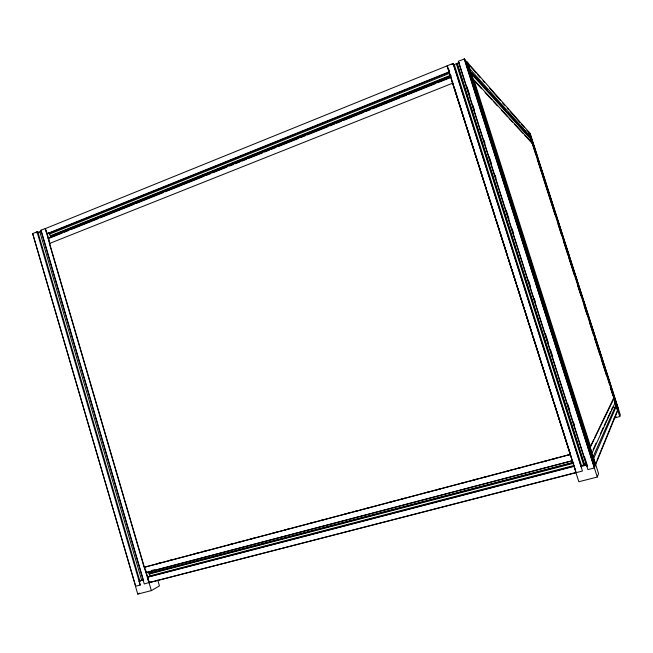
<?xml version="1.0" encoding="UTF-8"?>
<svg xmlns="http://www.w3.org/2000/svg" width="653" height="653" viewBox="0 0 653 653"><rect width="100%" height="100%" fill="white"/><g stroke="black" fill="none" stroke-linecap="round" stroke-linejoin="round"><path stroke-width="0.98" d="M574.444 465.377L149.839 575.897L148.5 571.31M447.134 66.01L449.329 72.23L47.702 233.798L46.894 233.725L45.384 228.583A0.873 0.465 63.6 0 1 45.645 228.46L40.845 230.248L144.289 584.002L150.484 581.962M45.384 228.583L453.109 63.398L581.284 466.887M48.616 232.794L49.726 234.019L50.485 236.623L451.109 76.075M467.817 63.023L595.593 464.74M453.109 63.398L582.443 471.033L575.962 472.707L578.827 481.751L597.275 477.049L598.556 473.613L595.716 464.691L595.258 465.809L466.756 61.562L467.891 62.884M613.934 418.14L619.762 416.557L620.35 414.973L529.738 133.024L618.195 409.415L618.407 408.9M464.446 58.95L458.292 61.3L587.912 469.621L594.385 467.956L594.85 466.813L465.622 60.272L464.463 58.958L597.275 477.049M595.21 464.814A1.028 0.971 26.9 0 0 595.658 464.512L618.007 409.88L529.208 132.42L468.038 63.129L469.891 68.94L529.958 135.93L528.946 136.306L469.825 71.014M595.144 464.838L596.295 462.03M597.062 460.153L617.012 411.455M593.422 462.291L593.83 461.32M617.028 406.819L617.216 406.37M593.03 457.002L615.363 406.395L616.416 406.109L593.732 458.447L595.658 464.512M615.232 402.419L592.026 453.1L590.1 447.044L593.626 439.812M593.104 449.607L596.091 443.134M600.352 433.894L603.339 427.421M604.188 425.576L606.751 420.026M607.6 418.181L610.588 411.708M611.437 409.855L612.718 407.088L614.457 407.97M614.22 398.02L590.565 446.725L473.923 79.87L532.791 143.57M594.508 438.008L613.559 398.208M575.97 472.601L574.101 466.111L148.141 576.901L147.447 577.276L149.015 582.615A0.882 0.49 79.7 0 0 149.317 582.623L576.15 472.658L447.256 65.765M570.436 454.317L144.125 567.269L49.375 243.536L452.627 83.192M530.244 133.677L618.326 408.925M594.41 467.883L464.193 58.917M135.628 586.198L32.666 233.594L36.992 231.807L37.817 231.88L140.052 581.725M581.668 466.169L454.284 64.565L459.337 62.525M41.719 232.403L143.178 579.342L139.113 581.129L140.256 585.039L135.473 586.272L137.759 594.083L151.357 590.622L159.454 585.888L157.757 580.093M137.759 594.083L139.407 593.136M146.076 572.575L572.395 460.7L146.076 572.575L144.509 567.245A0.882 0.49 79.1 0 1 144.639 567.016M45.212 228.485L148.917 582.811L149.317 582.623L145.595 569.906M616.408 416.932L615.199 417.389M37.817 231.88L35.899 232.656L36.38 232.697M451.713 64.435L453.427 63.741M37.254 232.541L41.433 231.423M46.894 233.725L449.003 71.903M49.726 234.019L449.215 73.471M50.257 235.839L449.876 75.56M50.526 236.247L451.027 75.683M49.963 243.561A0.873 0.473 64.1 0 1 49.726 243.414L48.224 238.263L450.652 77.095L450.97 77.421M49.971 237.953L62.272 233.031M64.157 232.272L68.892 230.378M70.777 229.619L98.211 218.641M100.097 217.882L134.143 204.25M136.036 203.499L163.462 192.521M165.356 191.762L204.136 176.237M206.022 175.477L210.756 173.584M212.641 172.833L226.828 167.152M229.668 166.017L233.448 164.499M235.341 163.74L240.067 161.846M241.961 161.095L246.687 159.201M248.581 158.442L262.767 152.761M264.661 152.002L269.387 150.108M271.281 149.357L276.007 147.464M277.9 146.705L298.707 138.379M300.6 137.62L305.326 135.726M307.22 134.967L328.026 126.641M329.92 125.882L334.646 123.988M336.54 123.229L341.266 121.336M343.16 120.576L363.966 112.251M365.86 111.492L370.586 109.598M372.479 108.839L399.905 97.86M401.791 97.109L406.525 95.216M408.419 94.456L435.845 83.478M437.73 82.719L450.031 77.797M617.395 410.517L613.624 397.824M156.549 563.825L160.491 562.788M168.368 560.707L172.31 559.662M193.982 553.94L197.924 552.903M203.834 551.336L207.776 550.299M228.46 544.839L232.403 543.794M238.312 542.235L242.255 541.19M250.132 539.109L254.074 538.072M272.791 533.126L276.733 532.089M284.618 530.007L288.553 528.963M310.224 523.241L314.166 522.196M320.076 520.637L324.019 519.6M344.711 514.131L348.645 513.095M354.555 511.528L358.497 510.491M366.382 508.409L370.316 507.365M389.041 502.426L394.951 500.867M400.86 499.3L404.803 498.263M426.474 492.542L430.417 491.497M436.326 489.938L440.261 488.893M460.953 483.432L464.895 482.387M470.805 480.828L476.714 479.269M482.624 477.71L486.567 476.666M505.283 471.727L511.193 470.16M517.103 468.601L521.045 467.564M542.716 461.834L546.659 460.798M552.569 459.239L556.511 458.194M567.343 455.329L570.298 454.553L144.509 567.245M151.455 570.534L154.418 569.759M149.047 573.195L573.456 462.267M149.3 573.53L573.636 462.683M149.292 574.011L573.758 463.206M147.447 577.276L573.963 466.381M586.851 464.161L581.472 465.556L581.007 466.511L586.418 465.107M139.113 581.129L143.097 580.093M149.015 582.615L575.905 472.527M37.123 232.86L39.751 232.37M528.636 131.792L609.739 385.123M48.224 238.263L49.032 238.329M40.845 230.248L41.653 230.329M452.407 83.013L452.994 83.568M474.747 81.38L481.612 88.784M485.04 92.481L491.905 99.893M493.276 101.37L497.398 105.81M501.512 110.259L507.691 116.92M509.062 118.397L512.499 122.103M514.556 124.323L522.792 133.212M524.849 135.432L532.399 143.578M531.101 139.513L471.523 74.075L473.376 79.895A1.012 0.939 -54.7 0 1 473.074 80.188M471.556 72.532L487.138 89.763M489.848 92.767L505.422 109.998M508.132 113.002L524.392 130.984M526.424 133.236L527.779 134.73M523.649 129.261L524.996 130.763M470.152 66.222L476.233 73.095M477.58 74.622L480.281 77.674M482.983 80.735L484.338 82.262M489.742 88.367L500.549 100.586M502.573 102.872L504.598 105.166M507.299 108.218L508.654 109.745M510.001 111.271L520.131 122.731M521.486 124.258L524.188 127.311M526.889 130.363L528.563 131.849L535.95 155.096M448.627 69.128L449.721 71.577M610.359 387.066L619.762 416.557M537.199 158.981L552.283 206.226M552.732 207.523L555.074 214.935M558.013 224.028L561.433 234.713M563.294 240.533L567.955 255.103M568.575 257.037L574.477 275.484M577.587 285.198L581.007 295.874M584.109 305.588L586.908 314.322M589.39 322.092L593.43 334.711M594.671 338.597L599.952 355.101M601.201 358.987L606.482 375.491M610.204 387.139L613.004 395.881M528.367 134.51L528.946 136.306M467.05 86.808L469.825 95.558M472.911 105.272L474.453 110.128M484.02 140.256L484.942 143.17M489.26 156.769L491.423 163.568M495.121 175.233L496.051 178.147M506.23 210.209L509.005 218.959M512.091 228.672L513.633 233.529M528.44 280.17L530.595 286.969M534.301 298.633L535.223 301.547M545.41 333.61L548.185 342.352M550.65 350.13L552.813 356.93M567.62 403.57L569.775 410.37M573.481 422.026L574.403 424.94M584.582 457.01L587.357 465.752M458.912 62.615L587.112 466.43M457.255 63.365L584.835 465.352M456.871 63.61L584.378 465.426M456.365 63.725L583.88 465.605M452.488 81.323L452.749 82.131M454.202 87.404L461.908 111.72M462.83 114.626L465.597 123.36M466.83 127.245L470.209 137.922M470.821 139.864L474.209 150.541M475.131 153.447L482.812 177.714M483.734 180.628L486.501 189.362M487.734 193.239L495.113 216.535M496.035 219.449L499.112 229.154M500.035 232.06L507.414 255.356M508.638 259.241L516.017 282.529M516.939 285.443L520.017 295.148M520.939 298.062L524.318 308.738M524.939 310.673L528.318 321.349M529.55 325.235L532.317 333.969M533.24 336.883L540.921 361.142M541.843 364.056L545.231 374.732M545.843 376.675L549.222 387.351M549.842 389.286L553.222 399.963M554.144 402.877L561.833 427.144M562.755 430.049L566.135 440.726M566.747 442.669L570.134 453.345M448.129 68.875L450.897 77.609M452.121 81.494L571.097 457.076M575.097 469.687L450.652 77.095M149.015 571.383L149.872 574.314M46.216 230.419L49.081 240.198M149.055 582.77L151.357 590.622M39.89 232.052L141.546 579.766M36.992 231.807L140.215 585.055M32.65 233.57L135.612 586.239M456.447 64.312A2 0.547 -20.2 0 1 456.749 64.149M458.022 63.676A2 0.547 -20.2 0 1 458.781 63.537"/></g></svg>
